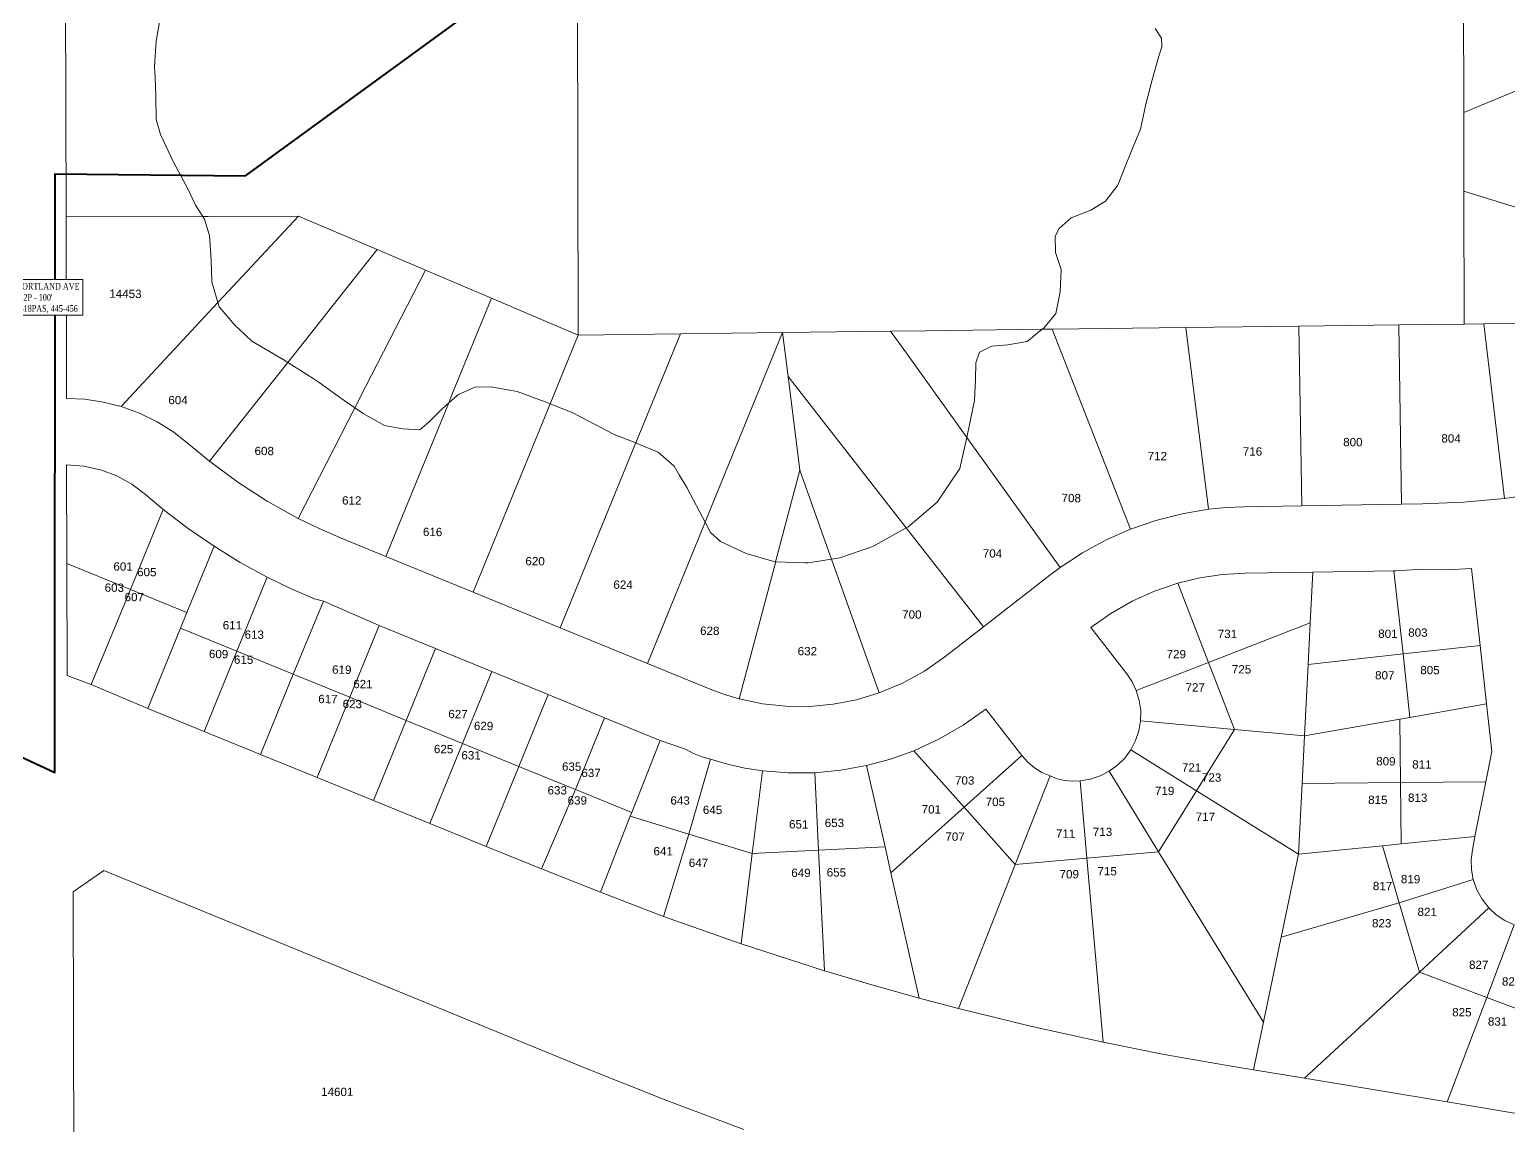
# Model space of a CAD drawing. Header units: feet. Extents: x 2808417 to 2820762, y 948624 to 970780.
# Drawn here: x 2814789 to 2816123, y 962676 to 963665 of the extents above; entities that cross this region are included whole.
import ezdxf
from ezdxf.enums import TextEntityAlignment as Align

# ---------------------------------------------------------------- set-up
doc = ezdxf.new("R2010")
doc.units = ezdxf.units.FT
doc.header["$LTSCALE"] = 0.015
doc.header["$MEASUREMENT"] = 0
for name, color, linetype in [('Dakota County Addresses', 7, 'Continuous'), ('Dakota County Parcels', 7, 'Continuous'), ('TERMINALS', 7, 'Continuous')]:
    doc.layers.add(name, color=color, linetype=linetype)
doc.layers.add('WORK BOUNDARY', color=110, linetype='Continuous', lineweight=40)
doc.styles.add('Dimensions 100', font='arial.ttf')
doc.styles.add('SIMPLEX', font='times.ttf', dxfattribs={"width": 0.8})

# ---------------------------------------------------------------- blocks, each defined once
blk = doc.blocks.new('ACMAP_ANN_TEMPLATE_Dakota County Addresses')
at = {"layer": 'Dakota County Addresses', "style": 'Dimensions 100'}
blk.add_attdef('DakotaCountyAddress', text='', height=50, dxfattribs=at).set_placement((0, 0), align=Align.CENTER)

msp = doc.modelspace()

# ---------------------------------------------------------------- linework, layer by layer
at = {"layer": 'Dakota County Parcels', "lineweight": 5}
for p, q in [((2815283.7, 963389.5), (2815282.6, 963870.8)), ((2816083.2, 963590.5), (2816082.8, 963740.5)), ((2814821.4, 963496.3), (2814820.9, 963694.6)), ((2814906.8, 963677), (2814902.9, 963654.8)), ((2815810.4, 963657.7), (2815804.5, 963666.3)), ((2815810.7, 963649.8), (2815810.4, 963657.7)), ((2814902.9, 963654.8), (2814901.4, 963632)), ((2815807.7, 963640.4), (2815810.7, 963649.8)), ((2815802, 963619.9), (2815807.7, 963640.4)), ((2816083.2, 963590.5), (2816194.6, 963636.7)), ((2815796, 963598.1), (2815802, 963619.9)), ((2814902.6, 963605.4), (2814902.8, 963584.1)), ((2815791.3, 963575.4), (2815796, 963598.1)), ((2814902.8, 963584.1), (2814906.8, 963570.7)), ((2816083.3, 963519.5), (2816083.2, 963590.5)), ((2814906.8, 963570.7), (2814918.4, 963545.6)), ((2815784.6, 963559.4), (2815791.3, 963575.4)), ((2815778.2, 963543.2), (2815784.6, 963559.4)), ((2814918.4, 963545.6), (2814931.4, 963521.6)), ((2815770.8, 963524.8), (2815778.2, 963543.2)), ((2815759.8, 963510.5), (2815770.8, 963524.8)), ((2814931.4, 963521.6), (2814938.2, 963506.7)), ((2816083.3, 963519.5), (2816189.4, 963486.2)), ((2816083.6, 963399.5), (2816083.3, 963519.5)), ((2815728.8, 963495.3), (2815746.6, 963502.3)), ((2815746.6, 963502.3), (2815759.8, 963510.5)), ((2814821.8, 963332.4), (2814821.4, 963496.3)), ((2814946.5, 963494.3), (2814951, 963479.5)), ((2815031.3, 963496.9), (2815102.4, 963466.7)), ((2815714.4, 963478.9), (2815717.9, 963485.7)), ((2815717.9, 963485.7), (2815728.8, 963495.3)), ((2814951, 963479.5), (2814952.3, 963457.2)), ((2815714.7, 963464.2), (2815714.4, 963478.9)), ((2814952.3, 963457.2), (2814952.9, 963437.5)), ((2815102.4, 963466.7), (2815146, 963448.1)), ((2815719.6, 963448.8), (2815714.7, 963464.2)), ((2815146, 963448.1), (2815205.5, 963422.8)), ((2815718.9, 963428.7), (2815719.6, 963448.8)), ((2815205.5, 963422.8), (2815283.7, 963389.5)), ((2815714.8, 963409), (2815718.9, 963428.7)), ((2814959.8, 963415.1), (2814973.9, 963398.6)), ((2815704.1, 963395.8), (2815714.8, 963409)), ((2815283.7, 963389.5), (2815376, 963390.7)), ((2815376, 963390.7), (2815468.3, 963391.8)), ((2815468.3, 963391.8), (2815565.6, 963393)), ((2815468.3, 963391.8), (2815473.3, 963352.1)), ((2815711.6, 963394.9), (2815832.1, 963396.4)), ((2815711.6, 963394.9), (2815782.4, 963214.4)), ((2815832.1, 963396.4), (2815934.4, 963397.7)), ((2815832.1, 963396.4), (2815852.7, 963232.4)), ((2815934.4, 963397.7), (2816024.4, 963398.8)), ((2815936.9, 963235.4), (2815934.4, 963397.7)), ((2816024.4, 963398.8), (2816083.6, 963399.5)), ((2816026.9, 963236.8), (2816024.4, 963398.8)), ((2816083.6, 963399.5), (2816101.1, 963399.7)), ((2816101.1, 963399.7), (2816175.8, 963400.7)), ((2816101.1, 963399.7), (2816120, 963242.1)), ((2814989.1, 963384), (2815017.4, 963367.5)), ((2815645.9, 963374), (2815657.2, 963379.5)), ((2815657.2, 963379.5), (2815671.5, 963380.7)), ((2815671.5, 963380.7), (2815688.9, 963383.9)), ((2815642.3, 963349.3), (2815642.6, 963364.6)), ((2815642.6, 963364.6), (2815645.9, 963374)), ((2815473.3, 963352.1), (2815483.8, 963267.5)), ((2815175, 963335.6), (2815190.3, 963342.5)), ((2815190.3, 963342.5), (2815204.9, 963342.8)), ((2815204.9, 963342.8), (2815228.7, 963338.5)), ((2815228.7, 963338.5), (2815253.9, 963329.4)), ((2815641.5, 963330.4), (2815642.3, 963349.3)), ((2815634.8, 963298.6), (2815641.5, 963330.4)), ((2815089.6, 963318.8), (2815108.9, 963308)), ((2815140.8, 963304), (2815149.2, 963311.1)), ((2815149.2, 963311.1), (2815160.6, 963322.8)), ((2815278.4, 963319.6), (2815298.5, 963309.2)), ((2815108.9, 963308), (2815125.5, 963304.8)), ((2815125.5, 963304.8), (2815140.8, 963304)), ((2815298.5, 963309.2), (2815316.3, 963299.9)), ((2814932.7, 963290.8), (2814950.8, 963275.7)), ((2815336.1, 963292), (2815355.9, 963283.9)), ((2815355.9, 963283.9), (2815370.4, 963271.3)), ((2814822.2, 963183.5), (2814821.9, 963272.4)), ((2815607.7, 963238.8), (2815628.2, 963269.2)), ((2814893.2, 963245.7), (2814909.2, 963232.2)), ((2815381.8, 963251.9), (2815393.6, 963229.6)), ((2814879.7, 963160), (2814909.2, 963232.2)), ((2815581.2, 963216.3), (2815607.7, 963238.8)), ((2815884.9, 963234.6), (2815936.9, 963235.4)), ((2815936.9, 963235.4), (2816026.9, 963236.8)), ((2816026.9, 963236.8), (2816045.9, 963237.1)), ((2815069.1, 963206.5), (2815110.2, 963189.7)), ((2815403.3, 963211.5), (2815412.3, 963203.2)), ((2814930.6, 963139.2), (2814955, 963198.9)), ((2815412.3, 963203.2), (2815435.4, 963192.3)), ((2815519.8, 963188.6), (2815549.7, 963198.8)), ((2814822.2, 963183.5), (2814879.7, 963160)), ((2814822.4, 963082.3), (2814822.2, 963183.5)), ((2815110.2, 963189.7), (2815188.9, 963157.5)), ((2815718.7, 963179.8), (2815709.5, 963172.9)), ((2816021.8, 963176.8), (2816046.2, 963178.4)), ((2816090.1, 963179), (2816097.8, 963109.4)), ((2814975.7, 963104.3), (2815003, 963171)), ((2815649.6, 963126.2), (2815709.5, 963172.9)), ((2815824.9, 963165.6), (2815852.7, 963094.1)), ((2815885.8, 963174.6), (2815946.8, 963175.6)), ((2815944.5, 963129.9), (2815946.8, 963175.6)), ((2815946.8, 963175.6), (2816020, 963176.7)), ((2816020, 963176.7), (2816021.8, 963176.8)), ((2816020, 963176.7), (2816028.3, 963101.7)), ((2814844.1, 963074), (2814879.7, 963160)), ((2814879.7, 963160), (2814930.6, 963139.2)), ((2815045.6, 963151.6), (2815053.9, 963149.3)), ((2815188.9, 963157.5), (2815267.6, 963125.4)), ((2814924.8, 963125.1), (2814930.6, 963139.2)), ((2815026.6, 963083.4), (2815053.9, 963149.3)), ((2815053.9, 963149.3), (2815104, 963127.4)), ((2814895.2, 963052.6), (2814924.8, 963125.1)), ((2814924.8, 963125.1), (2814975.7, 963104.3)), ((2815077.5, 963062.6), (2815104, 963127.4)), ((2815104, 963127.4), (2815154.9, 963106.6)), ((2815267.6, 963125.4), (2815346.2, 963093.2)), ((2815614.8, 963099.2), (2815649.6, 963126.2)), ((2815746.4, 963125.6), (2815778.9, 963083.8)), ((2815852.7, 963094.1), (2815944.5, 963129.9)), ((2815942.6, 963092.2), (2815944.5, 963129.9)), ((2814946.1, 963031.8), (2814975.7, 963104.3)), ((2814975.7, 963104.3), (2815026.6, 963083.4)), ((2815128.4, 963041.8), (2815154.9, 963106.6)), ((2815154.9, 963106.6), (2815205.8, 963085.8)), ((2815942.6, 963092.2), (2816028.3, 963101.7)), ((2816028.3, 963101.7), (2816097.8, 963109.4)), ((2816028.3, 963101.7), (2816034.6, 963044.5)), ((2816097.8, 963109.4), (2816103.7, 963056.7)), ((2814997, 963011), (2815026.6, 963083.4)), ((2815026.6, 963083.4), (2815077.5, 963062.6)), ((2815179.4, 963021), (2815205.8, 963085.8)), ((2815205.8, 963085.8), (2815256.7, 963065)), ((2815346.2, 963093.2), (2815403, 963070)), ((2815787.5, 963068.7), (2815852.7, 963094.1)), ((2815852.7, 963094.1), (2815876.3, 963033.5)), ((2815939.4, 963027.7), (2815942.6, 963092.2)), ((2814822.4, 963082.3), (2814844.1, 963074)), ((2814844.1, 963074), (2814895.2, 963052.6)), ((2815048, 962990.3), (2815077.5, 963062.6)), ((2815077.5, 963062.6), (2815128.4, 963041.8)), ((2815230.3, 963000.2), (2815256.7, 963065)), ((2815256.7, 963065), (2815307.6, 963044.2)), ((2816034.6, 963044.5), (2816103.7, 963056.7)), ((2816103.7, 963056.7), (2816108.4, 963013.8)), ((2814895.2, 963052.6), (2814946.1, 963031.8)), ((2815281.2, 962979.4), (2815307.6, 963044.2)), ((2815307.6, 963044.2), (2815357.7, 963023.7)), ((2815651.7, 963051.8), (2815684.3, 963010)), ((2816025.5, 963042.9), (2816034.6, 963044.5)), ((2814946.1, 963031.8), (2814997, 963011)), ((2815098.9, 962969.5), (2815128.4, 963041.8)), ((2815128.4, 963041.8), (2815179.4, 963021)), ((2815876.3, 963033.5), (2815791.3, 963041.4)), ((2815842, 962978.3), (2815876.3, 963033.5)), ((2815876.3, 963033.5), (2815939.4, 963027.7)), ((2815939.4, 963027.7), (2816025.5, 963042.9)), ((2816026, 962985.6), (2816025.5, 963042.9)), ((2815149.8, 962948.7), (2815179.4, 963021)), ((2815179.4, 963021), (2815230.3, 963000.2)), ((2815332.1, 962958.6), (2815357.7, 963023.7)), ((2815357.7, 963023.7), (2815380.6, 963015.8)), ((2815937.3, 962984.8), (2815939.4, 963027.7)), ((2814997, 963011), (2815048, 962990.3)), ((2815383.5, 962939.1), (2815403.3, 963006.9)), ((2815586.6, 963014.3), (2815632.1, 962963.4)), ((2815632.1, 962963.4), (2815684.3, 963010)), ((2815782.6, 963015.2), (2815842, 962978.3)), ((2816103, 962986.3), (2816108.4, 963013.8)), ((2815048, 962990.3), (2815098.9, 962969.5)), ((2815200.7, 962927.9), (2815230.3, 963000.2)), ((2815230.3, 963000.2), (2815281.2, 962979.4)), ((2815440.9, 962921.6), (2815450.1, 962996.2)), ((2815500.8, 962924.6), (2815497.3, 962994.5)), ((2815560.7, 962927.6), (2815544.1, 963000.9)), ((2815678.3, 962911.7), (2815709.7, 962991.7)), ((2815763, 962995.8), (2815807.7, 962923.1)), ((2815250.7, 962907.9), (2815281.2, 962979.4)), ((2815281.2, 962979.4), (2815332.1, 962958.6)), ((2815743, 962917.4), (2815736.9, 962987.1)), ((2815807.7, 962923.1), (2815842, 962978.3)), ((2815842, 962978.3), (2815934.1, 962921.1)), ((2815934.1, 962921.1), (2815937.3, 962984.8)), ((2815937.3, 962984.8), (2816026, 962985.6)), ((2816026, 962985.6), (2816103, 962986.3)), ((2816026.5, 962930.2), (2816026, 962985.6)), ((2816093.2, 962936.8), (2816103, 962986.3)), ((2815098.9, 962969.5), (2815149.8, 962948.7)), ((2815566, 962904.3), (2815632.1, 962963.4)), ((2815632.1, 962963.4), (2815678.3, 962911.7)), ((2815303.8, 962886.6), (2815330.7, 962955.2)), ((2815330.7, 962955.2), (2815332.1, 962958.6)), ((2815330.7, 962955.2), (2815383.5, 962939.1)), ((2815149.8, 962948.7), (2815200.7, 962927.9)), ((2815360.8, 962864.8), (2815383.5, 962939.1)), ((2815383.5, 962939.1), (2815440.9, 962921.6)), ((2816026.5, 962930.2), (2816093.2, 962936.8)), ((2816090.9, 962925), (2816093.2, 962936.8)), ((2815200.7, 962927.9), (2815250.7, 962907.9)), ((2815440.9, 962921.6), (2815500.8, 962924.6)), ((2815500.8, 962924.6), (2815560.7, 962927.6)), ((2815500.8, 962924.6), (2815506.2, 962815.7)), ((2815560.7, 962927.6), (2815566, 962904.3)), ((2815934.1, 962921.1), (2816009.9, 962928.6)), ((2816009.9, 962928.6), (2816026.5, 962930.2)), ((2816009.9, 962928.6), (2816024.9, 962877)), ((2815440.9, 962921.6), (2815430.8, 962840.1)), ((2815678.3, 962911.7), (2815626.9, 962781.6)), ((2815678.3, 962911.7), (2815743, 962917.4)), ((2815743, 962917.4), (2815807.7, 962923.1)), ((2815743, 962917.4), (2815757.6, 962751.2)), ((2815807.7, 962923.1), (2815902.3, 962769.3)), ((2815918.4, 962846.1), (2815934.1, 962921.1)), ((2814827.8, 962887.1), (2814855.6, 962906.3)), ((2814855.6, 962906.3), (2815290.4, 962727.9)), ((2815250.7, 962907.9), (2815266.6, 962901.5)), ((2815266.6, 962901.5), (2815303.8, 962886.6)), ((2815566, 962904.3), (2815591.6, 962790.9)), ((2816024.9, 962877), (2816091.7, 962898)), ((2814828.7, 962590.8), (2814827.8, 962887.1)), ((2815303.8, 962886.6), (2815360.8, 962864.8)), ((2815918.4, 962846.1), (2816024.9, 962877)), ((2816024.9, 962877), (2816043.1, 962814.6)), ((2816043.1, 962814.6), (2816105.7, 962872.6)), ((2815360.8, 962864.8), (2815430.8, 962840.1)), ((2816103.9, 962791.7), (2816128.6, 962857.2)), ((2815902.3, 962769.3), (2815918.4, 962846.1)), ((2815430.8, 962840.1), (2815506.2, 962815.7)), ((2815939.5, 962718.7), (2816043.1, 962814.6)), ((2816043.1, 962814.6), (2816103.9, 962791.7)), ((2815591.6, 962790.9), (2815626.9, 962781.6)), ((2816068.3, 962697.3), (2816103.9, 962791.7)), ((2816103.9, 962791.7), (2816164.7, 962768.8)), ((2815893.4, 962726.4), (2815902.3, 962769.3)), ((2815868, 962730.6), (2815893.4, 962726.4)), ((2815893.4, 962726.4), (2815939.5, 962718.7)), ((2815939.5, 962718.7), (2816068.3, 962697.3)), ((2816068.3, 962697.3), (2816173.9, 962679.7))]:
    msp.add_line(p, q, dxfattribs=at)
for points in [[(2814901.4, 963632), (2814901.9, 963622.3), (2814902.6, 963605.4)], [(2814938.2, 963506.7), (2814945, 963496.6), (2814946.5, 963494.3)], [(2814821.4, 963496.3), (2814945, 963496.6), (2814949.7, 963496.7), (2815031.3, 963496.9)], [(2814871.1, 963325.1), (2814958.6, 963418.9), (2814968.2, 963429.3), (2815031.3, 963496.9)], [(2814950.8, 963275.7), (2815010, 963350.2), (2815021.6, 963364.8), (2815102.4, 963466.7)], [(2815030.9, 963224.1), (2815082.2, 963323.9), (2815091.9, 963342.7), (2815146, 963448.1)], [(2814952.9, 963437.5), (2814958.6, 963418.9), (2814959.8, 963415.1)], [(2815110.2, 963189.7), (2815167, 963328.5), (2815169.8, 963335.5), (2815205.5, 963422.8)], [(2814973.9, 963398.6), (2814977.7, 963394.9), (2814989.1, 963384)], [(2815267.6, 963125.4), (2815334.1, 963288.2), (2815335.7, 963292.2), (2815376, 963390.7)], [(2815346.2, 963093.2), (2815398.4, 963220.7), (2815404.7, 963236.2), (2815468.3, 963391.8)], [(2815565.6, 963393), (2815598.2, 963393.4), (2815702.7, 963394.8), (2815711.6, 963394.9)], [(2815565.6, 963393), (2815580, 963373.1), (2815634.5, 963297.1), (2815718.7, 963179.8)], [(2815688.9, 963383.9), (2815702.7, 963394.8), (2815704.1, 963395.8)], [(2815188.9, 963157.5), (2815256.5, 963323), (2815258.4, 963327.6), (2815283.7, 963389.5)], [(2815017.4, 963367.5), (2815021.6, 963364.8), (2815044.6, 963350.3)], [(2815473.3, 963352.1), (2815554.2, 963248.4), (2815579.9, 963215.6), (2815649.6, 963126.2)], [(2815044.6, 963350.3), (2815049.8, 963346.6), (2815072.4, 963330.6)], [(2814871.1, 963325.1), (2814854.9, 963329.1), (2814838.4, 963331.6), (2814821.8, 963332.4)], [(2814932.7, 963290.8), (2814918.8, 963301.8), (2814903.7, 963311.2), (2814887.8, 963319), (2814871.1, 963325.1)], [(2815072.4, 963330.6), (2815082.2, 963323.9), (2815089.6, 963318.8)], [(2815160.6, 963322.8), (2815167, 963328.5), (2815174.4, 963335.1), (2815175, 963335.6)], [(2815253.9, 963329.4), (2815258.4, 963327.6), (2815278.4, 963319.6)], [(2815316.3, 963299.9), (2815335.7, 963292.2), (2815336.1, 963292)], [(2815628.2, 963269.2), (2815634.5, 963297.1), (2815634.8, 963298.6)], [(2814893.2, 963245.7), (2814880.8, 963255), (2814867.2, 963262.5), (2814852.6, 963268), (2814837.4, 963271.3), (2814821.9, 963272.4)], [(2814950.8, 963275.7), (2814976.4, 963256.8), (2815003.1, 963239.5), (2815030.9, 963224.1)], [(2815370.4, 963271.3), (2815375, 963263.4), (2815381.8, 963251.9)], [(2815429.1, 963061.3), (2815461.7, 963184.1), (2815461.8, 963184.9), (2815483.8, 963267.5)], [(2815483.8, 963267.5), (2815507, 963202.3), (2815512.4, 963187.3), (2815555.4, 963066.6)], [(2816120, 963242.1), (2816151, 963246.5), (2816181.7, 963252.3), (2816212.2, 963259.4)], [(2814909.2, 963232.2), (2814931.7, 963214.9), (2814955, 963198.9)], [(2815852.7, 963232.4), (2815828.8, 963228.3), (2815805.3, 963222.3), (2815782.4, 963214.4)], [(2815884.9, 963234.6), (2815868.8, 963233.9), (2815852.7, 963232.4)], [(2816045.9, 963237.1), (2816083, 963238.6), (2816120, 963242.1)], [(2815030.9, 963224.1), (2815049.8, 963214.9), (2815069.1, 963206.5)], [(2815393.6, 963229.6), (2815398.4, 963220.7), (2815403.3, 963211.5)], [(2815549.7, 963198.8), (2815579.9, 963215.6), (2815581.2, 963216.3)], [(2815782.4, 963214.4), (2815760.3, 963204.6), (2815739, 963193.1), (2815718.7, 963179.8)], [(2814955, 963198.9), (2814978.6, 963184.3), (2815003, 963171)], [(2815435.4, 963192.3), (2815460.4, 963185.3), (2815461.8, 963184.9), (2815461.9, 963184.9)], [(2815461.9, 963184.9), (2815488.3, 963184), (2815491.3, 963183.9)], [(2815491.3, 963183.9), (2815512.4, 963187.3), (2815519.8, 963188.6)], [(2816046.2, 963178.4), (2816068.1, 963177.7), (2816090.1, 963179)], [(2815003, 963171), (2815024.1, 963160.7), (2815045.6, 963151.6)], [(2815824.9, 963165.6), (2815803.9, 963158.4), (2815783.7, 963149.3), (2815764.5, 963138.3), (2815746.4, 963125.6)], [(2815885.8, 963174.6), (2815865.2, 963173.4), (2815844.9, 963170.4), (2815824.9, 963165.6)], [(2815555.4, 963066.6), (2815576.4, 963075.3), (2815596.2, 963086.2), (2815614.8, 963099.2)], [(2815787.5, 963068.7), (2815783.8, 963076.5), (2815778.9, 963083.8)], [(2815403, 963070), (2815415.9, 963065.2), (2815429.1, 963061.3)], [(2815429.1, 963061.3), (2815450, 963056.8), (2815471.3, 963054.5), (2815492.7, 963054.3), (2815514, 963056.3), (2815535, 963060.4), (2815555.4, 963066.6)], [(2815791.3, 963041.4), (2815791.5, 963050.6), (2815790.2, 963059.8), (2815787.5, 963068.7)], [(2815586.6, 963014.3), (2815609.4, 963024.8), (2815631.2, 963037.3), (2815651.7, 963051.8)], [(2815782.6, 963015.2), (2815786.8, 963023.5), (2815789.8, 963032.2), (2815791.3, 963041.4)], [(2815380.6, 963015.8), (2815387.7, 963011.8), (2815395.3, 963008.9), (2815403.3, 963006.9)], [(2815403.3, 963006.9), (2815418.6, 963002.2), (2815434.2, 962998.6), (2815450.1, 962996.2)], [(2815544.1, 963000.9), (2815565.6, 963006.7), (2815586.6, 963014.3)], [(2815684.3, 963010), (2815689.5, 963004.1), (2815695.6, 962998.9), (2815702.3, 962994.8), (2815709.7, 962991.7)], [(2815763, 962995.8), (2815770.5, 963001.2), (2815777.1, 963007.8), (2815782.6, 963015.2)], [(2815450.1, 962996.2), (2815473.7, 962994.3), (2815497.3, 962994.5)], [(2815497.3, 962994.5), (2815520.9, 962996.7), (2815544.1, 963000.9)], [(2815709.7, 962991.7), (2815716.2, 962989.1), (2815723, 962987.5), (2815729.9, 962986.9), (2815736.9, 962987.1)], [(2815736.9, 962987.1), (2815746, 962988.7), (2815754.8, 962991.6), (2815763, 962995.8)], [(2816090.9, 962925), (2816089.8, 962916), (2816090.1, 962906.9), (2816091.7, 962898)], [(2816091.7, 962898), (2816095, 962888.8), (2816099.7, 962880.3), (2816105.7, 962872.6)], [(2816105.7, 962872.6), (2816112.5, 962866.3), (2816120.2, 962861.2), (2816128.6, 962857.2)], [(2815506.2, 962815.7), (2815548.8, 962803), (2815591.6, 962790.9)], [(2815626.9, 962781.6), (2815692.1, 962765.6), (2815757.6, 962751.2)], [(2815757.6, 962751.2), (2815812.7, 962740.3), (2815868, 962730.6)], [(2815290.4, 962727.9), (2815361.5, 962699.5), (2815433.2, 962672.6)]]:
    msp.add_lwpolyline(points, dxfattribs=at)
at = {"layer": 'WORK BOUNDARY', "ltscale": 50, "flags": 128}
msp.add_lwpolyline([(2814379.4, 963195.7), (2814811.2, 962994.8), (2814811.7, 963535), (2814983.4, 963533.3), (2815202.7, 963693.3), (2815438.1, 963864.9), (2816047.2, 964753.8), (2816123, 964890.8), (2816170, 964866.4), (2816239.1, 964980.1), (2816232.6, 965048), (2816087.9, 965122.7), (2816002.5, 965156.8), (2816061.7, 965395.4), (2816022.5, 965602.6), (2814801.8, 965593.2), (2814803.9, 966406.1), (2814093.6, 965798.1)], dxfattribs=at)

# ---------------------------------------------------------------- block references
at = {"layer": 'Dakota County Addresses', "lineweight": 5, "xscale": 0.15, "yscale": 0.15, "zscale": 0.15, "rotation": 359.5015230000861}
for p, values in [((2814875, 963423.1), {'DakotaCountyAddress': '14453'}), ((2814922.5, 963327.1), {'DakotaCountyAddress': '604'}), ((2816071.6, 963292.5), {'DakotaCountyAddress': '804'}), ((2815000.3, 963281.2), {'DakotaCountyAddress': '608'}), ((2815806.5, 963276.6), {'DakotaCountyAddress': '712'}), ((2815892.4, 963280.8), {'DakotaCountyAddress': '716'}), ((2815983, 963289.2), {'DakotaCountyAddress': '800'}), ((2815079.3, 963236.5), {'DakotaCountyAddress': '612'}), ((2815728.8, 963238.7), {'DakotaCountyAddress': '708'}), ((2815152.3, 963208.1), {'DakotaCountyAddress': '616'}), ((2815657.7, 963188.7), {'DakotaCountyAddress': '704'}), ((2814872.9, 963176.9), {'DakotaCountyAddress': '601'}), ((2814894.3, 963171.9), {'DakotaCountyAddress': '605'}), ((2815244.8, 963181.7), {'DakotaCountyAddress': '620'}), ((2814865, 963157.8), {'DakotaCountyAddress': '603'}), ((2815324.2, 963160.5), {'DakotaCountyAddress': '624'}), ((2814883, 963149.3), {'DakotaCountyAddress': '607'}), ((2815584.9, 963133.6), {'DakotaCountyAddress': '700'}), ((2814971.6, 963123.9), {'DakotaCountyAddress': '611'}), ((2815402.5, 963118.9), {'DakotaCountyAddress': '628'}), ((2815869.8, 963116.1), {'DakotaCountyAddress': '731'}), ((2816014.6, 963116.2), {'DakotaCountyAddress': '801'}), ((2816041.7, 963117.3), {'DakotaCountyAddress': '803'}), ((2814991.3, 963115.4), {'DakotaCountyAddress': '613'}), ((2814959.1, 963097.9), {'DakotaCountyAddress': '609'}), ((2814981.7, 963092.8), {'DakotaCountyAddress': '615'}), ((2815490.6, 963100.5), {'DakotaCountyAddress': '632'}), ((2815823.6, 963097.8), {'DakotaCountyAddress': '729'}), ((2815070.3, 963083.8), {'DakotaCountyAddress': '619'}), ((2815882.5, 963084.1), {'DakotaCountyAddress': '725'}), ((2816011.8, 963078.7), {'DakotaCountyAddress': '807'}), ((2816052.6, 963083.4), {'DakotaCountyAddress': '805'}), ((2815089.4, 963070.8), {'DakotaCountyAddress': '621'}), ((2815840.7, 963067.8), {'DakotaCountyAddress': '727'}), ((2815057.8, 963057.3), {'DakotaCountyAddress': '617'}), ((2815079.8, 963052.8), {'DakotaCountyAddress': '623'}), ((2815175.2, 963043.7), {'DakotaCountyAddress': '627'}), ((2815198.3, 963033), {'DakotaCountyAddress': '629'}), ((2815162.2, 963012.1), {'DakotaCountyAddress': '625'}), ((2815187, 963006.5), {'DakotaCountyAddress': '631'}), ((2815277.8, 962996.3), {'DakotaCountyAddress': '635'}), ((2816012.8, 963001.1), {'DakotaCountyAddress': '809'}), ((2816045.3, 962998.2), {'DakotaCountyAddress': '811'}), ((2815295.3, 962990.6), {'DakotaCountyAddress': '637'}), ((2815632.6, 962983.8), {'DakotaCountyAddress': '703'}), ((2815837.4, 962995.5), {'DakotaCountyAddress': '721'}), ((2815855.5, 962986.5), {'DakotaCountyAddress': '723'}), ((2815264.8, 962974.9), {'DakotaCountyAddress': '633'}), ((2815813.1, 962974.4), {'DakotaCountyAddress': '719'}), ((2815282.9, 962965.8), {'DakotaCountyAddress': '639'}), ((2815375.7, 962965.7), {'DakotaCountyAddress': '643'}), ((2815405, 962957.2), {'DakotaCountyAddress': '645'}), ((2815602.5, 962957.7), {'DakotaCountyAddress': '701'}), ((2815660.3, 962964.5), {'DakotaCountyAddress': '705'}), ((2816005.5, 962966.3), {'DakotaCountyAddress': '815'}), ((2816041.5, 962968.2), {'DakotaCountyAddress': '813'}), ((2815482.8, 962944.2), {'DakotaCountyAddress': '651'}), ((2815515, 962945.5), {'DakotaCountyAddress': '653'}), ((2815849.9, 962951), {'DakotaCountyAddress': '717'}), ((2815623.9, 962933.1), {'DakotaCountyAddress': '707'}), ((2815723.7, 962935.8), {'DakotaCountyAddress': '711'}), ((2815757, 962937.4), {'DakotaCountyAddress': '713'}), ((2815360.4, 962919.9), {'DakotaCountyAddress': '641'}), ((2815392.3, 962909.4), {'DakotaCountyAddress': '647'}), ((2815484.8, 962900.4), {'DakotaCountyAddress': '649'}), ((2815516.8, 962900.8), {'DakotaCountyAddress': '655'}), ((2815727, 962899.2), {'DakotaCountyAddress': '709'}), ((2815761.2, 962901.9), {'DakotaCountyAddress': '715'}), ((2816035.1, 962894.7), {'DakotaCountyAddress': '819'}), ((2816009.8, 962888.5), {'DakotaCountyAddress': '817'}), ((2816050.1, 962865.1), {'DakotaCountyAddress': '821'}), ((2816009, 962854.9), {'DakotaCountyAddress': '823'}), ((2816096.6, 962817.4), {'DakotaCountyAddress': '827'}), ((2816126.3, 962802.3), {'DakotaCountyAddress': '829'}), ((2816081.4, 962774.6), {'DakotaCountyAddress': '825'}), ((2816113.6, 962766.2), {'DakotaCountyAddress': '831'}), ((2815066.2, 962702.7), {'DakotaCountyAddress': '14601'}), ((2815066.2, 962702.7), {'DakotaCountyAddress': '14601'}), ((2815066.2, 962702.7), {'DakotaCountyAddress': '14601'}), ((2815066.2, 962702.7), {'DakotaCountyAddress': '14601'}), ((2815066.2, 962702.7), {'DakotaCountyAddress': '14601'}), ((2815066.2, 962702.7), {'DakotaCountyAddress': '14601'}), ((2815066.2, 962702.7), {'DakotaCountyAddress': '14601'}), ((2815066.2, 962702.7), {'DakotaCountyAddress': '14601'}), ((2815066.2, 962702.7), {'DakotaCountyAddress': '14601'}), ((2815066.2, 962702.7), {'DakotaCountyAddress': '14601'}), ((2815066.2, 962702.7), {'DakotaCountyAddress': '14601'}), ((2815066.2, 962702.7), {'DakotaCountyAddress': '14601'}), ((2815066.2, 962702.7), {'DakotaCountyAddress': '14601'}), ((2815066.2, 962702.7), {'DakotaCountyAddress': '14601'}), ((2815066.2, 962702.7), {'DakotaCountyAddress': '14601'}), ((2815066.2, 962702.7), {'DakotaCountyAddress': '14601'}), ((2815066.2, 962702.7), {'DakotaCountyAddress': '14601'}), ((2815066.2, 962702.7), {'DakotaCountyAddress': '14601'}), ((2815066.2, 962702.7), {'DakotaCountyAddress': '14601'}), ((2815066.2, 962702.7), {'DakotaCountyAddress': '14601'}), ((2815066.2, 962702.7), {'DakotaCountyAddress': '14601'}), ((2815066.2, 962702.7), {'DakotaCountyAddress': '14601'}), ((2815066.2, 962702.7), {'DakotaCountyAddress': '14601'}), ((2815066.2, 962702.7), {'DakotaCountyAddress': '14601'}), ((2815066.2, 962702.7), {'DakotaCountyAddress': '14601'}), ((2815066.2, 962702.7), {'DakotaCountyAddress': '14601'}), ((2815066.2, 962702.7), {'DakotaCountyAddress': '14601'}), ((2815066.2, 962702.7), {'DakotaCountyAddress': '14601'}), ((2815066.2, 962702.7), {'DakotaCountyAddress': '14601'}), ((2815066.2, 962702.7), {'DakotaCountyAddress': '14601'}), ((2815066.2, 962702.7), {'DakotaCountyAddress': '14601'}), ((2815066.2, 962702.7), {'DakotaCountyAddress': '14601'}), ((2815066.2, 962702.7), {'DakotaCountyAddress': '14601'}), ((2815066.2, 962702.7), {'DakotaCountyAddress': '14601'}), ((2815066.2, 962702.7), {'DakotaCountyAddress': '14601'}), ((2815066.2, 962702.7), {'DakotaCountyAddress': '14601'}), ((2815066.2, 962702.7), {'DakotaCountyAddress': '14601'}), ((2815066.2, 962702.7), {'DakotaCountyAddress': '14601'}), ((2815066.2, 962702.7), {'DakotaCountyAddress': '14601'}), ((2815066.2, 962702.7), {'DakotaCountyAddress': '14601'})]:
    msp.add_blockref('ACMAP_ANN_TEMPLATE_Dakota County Addresses', p, dxfattribs=at).add_auto_attribs(values)

# ---------------------------------------------------------------- next in the draw order: texts
at = {"layer": 'TERMINALS', "lineweight": 5, "ltscale": 0.5, "insert": (2814757.5, 963436.6), "char_height": 6, "attachment_point": 1, "style": 'SIMPLEX', "bg_fill": 19, "box_fill_scale": 1.5, "bg_fill_color": 256, "bg_fill_transparency": 0}
msp.add_mtext("14450 PORTLAND AVE\\PBULK 12P - 100'\\PPON14318PAS, 445-456", dxfattribs=at)

doc.saveas('drawing.dxf')
